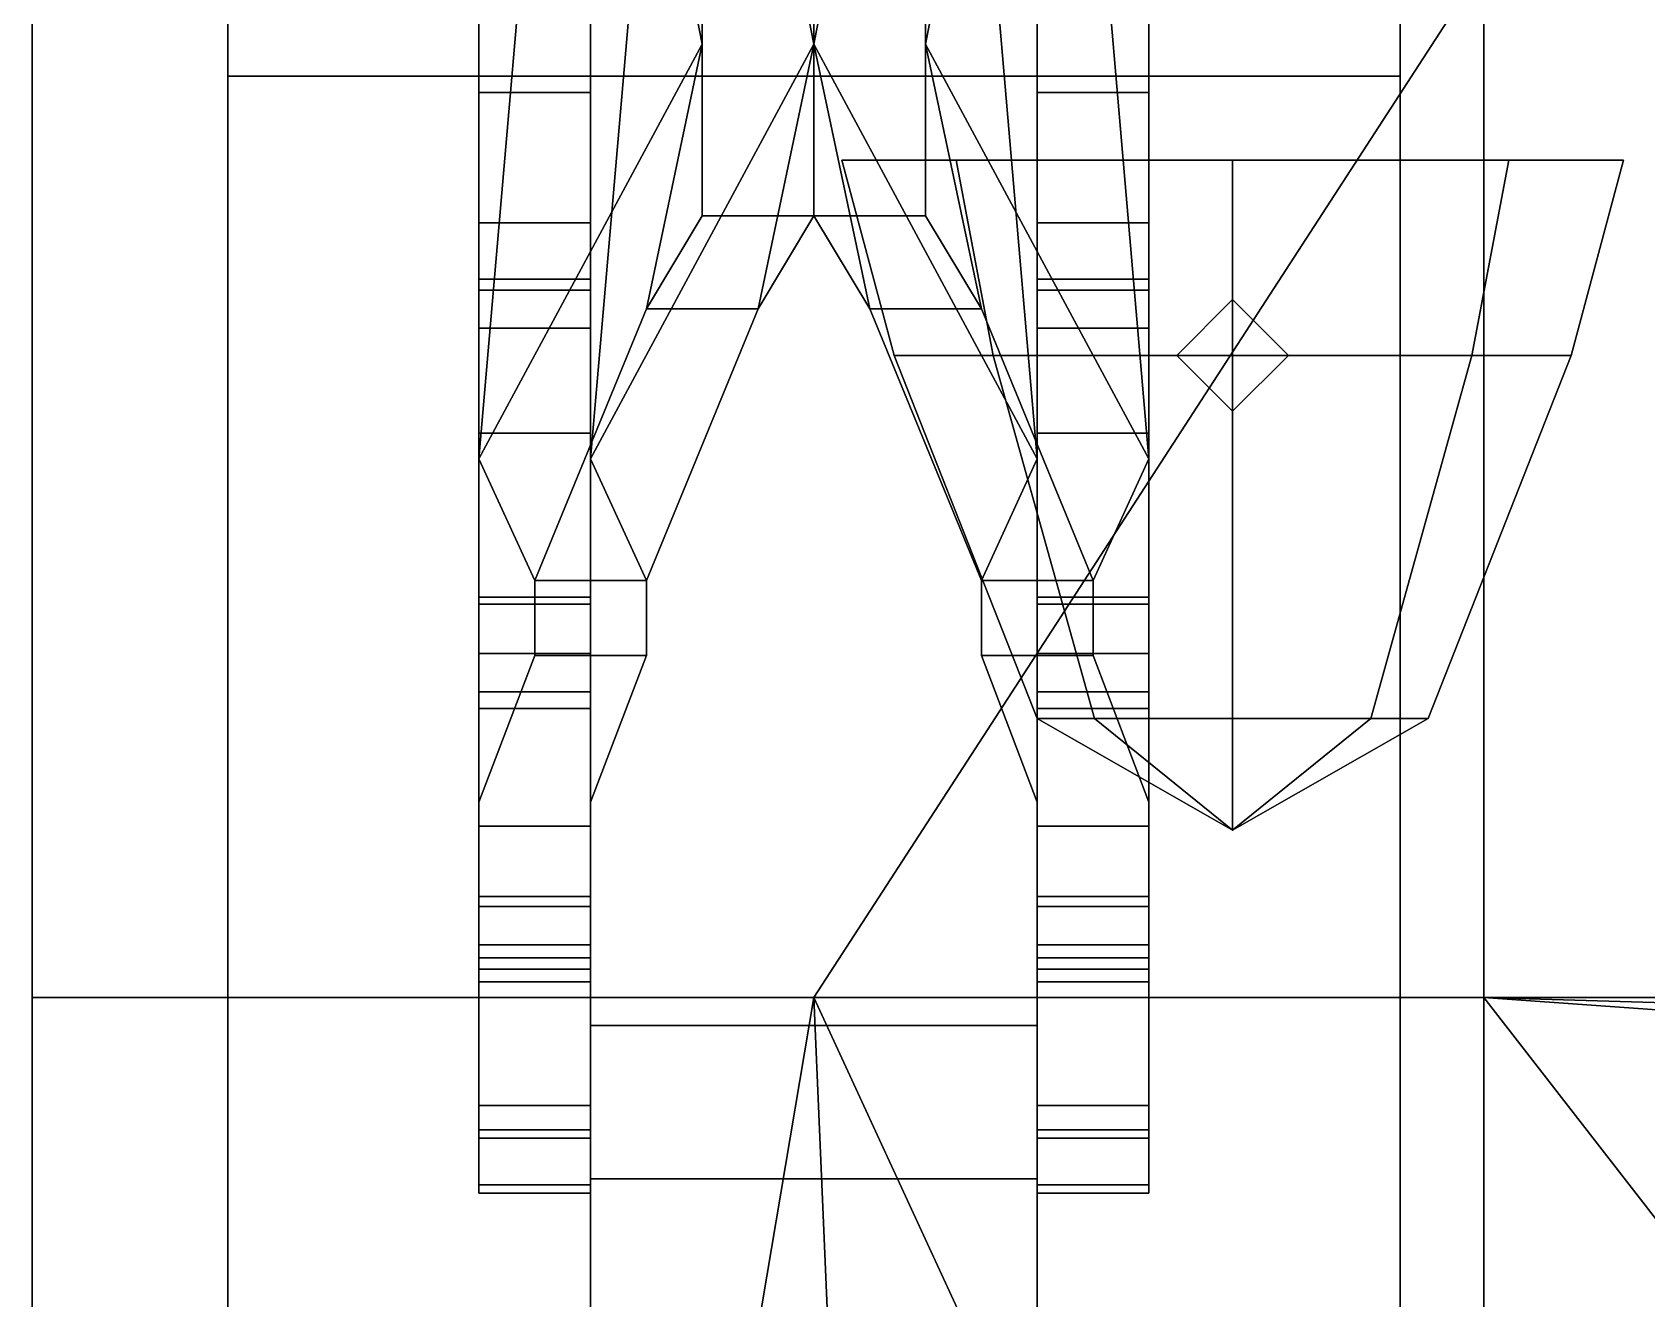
# Model space of a CAD drawing. Header units: millimetres. Extents: x -0.88 to 1, y -1.7 to 8.
# Drawn here: x -0.88 to -0.5908, y 1.0261 to 1.2529 of the extents above; entities that cross this region are included whole.
import ezdxf

# ---------------------------------------------------------------- set-up
doc = ezdxf.new("R2010")
doc.units = ezdxf.units.MM
for name, color, linetype in [('fenders', 6, 'Continuous'), ('track', 3, 'Continuous'), ('wheels', 2, 'Continuous')]:
    doc.layers.add(name, color=color, linetype=linetype)

msp = doc.modelspace()

# ---------------------------------------------------------------- linework, layer by layer
for points in [[(-0.62, 1.3, 0.28), (-0.62, -1.14, 0.28), (-0.62, -1.34, 0.47), (-0.62, 1.68, 0.64)], [(0.62, 1.08, 0.88), (0.62, 1.68, 0.64), (-0.62, 1.68, 0.64), (-0.62, 1.08, 0.88)], [(-0.62, -1.34, 0.47), (-0.62, -1.34, 0.47), (-0.62, 0.25, 0.69), (-0.62, 1.68, 0.64)], [(-0.62, 1.68, 0.64), (-0.62, 0.25, 0.69), (-0.62, 0.25, 0.75), (-0.62, 1.08, 0.88)], [(0.62, 1.3, 0.28), (0.62, -1.14, 0.28), (-0.62, -1.14, 0.28), (-0.62, 1.3, 0.28)], [(-0.72628, 0.76, 1.045), (-0.74, 1.08, 0.88), (-0.88, 0.25, 0.75), (-0.75426, 0.52566, 1.045)], [(-0.62, 0.82, 1.36), (-0.62, 1.08, 0.88), (-0.74, 1.08, 0.88), (-0.62, 0.82, 1.36)], [(-0.6602, 0.76, 1.255), (-0.62, 0.82, 1.36), (-0.74, 1.08, 0.88), (-0.72628, 0.76, 1.045)], [(-0.62, 1.08, 0.88), (-0.62, 0.82, 1.36), (-0.54, 0.87146, 1.265), (-0.54, 0.97703, 1.07011)], [(0.12256, 1.02715, 0.97756), (-0.62, 1.08, 0.88), (-0.54, 0.97703, 1.07011), (-0.11, 0.97703, 1.07011)], [(-0.62, 1.08, 0.88), (-0.62, 1.08, 0.88), (0.12256, 1.02715, 0.97756), (0.255, 1.05436, 0.92734)], [(0.74, 1.08, 0.88), (-0.62, 1.08, 0.88), (0.255, 1.05436, 0.92734), (0.41, 1.05436, 0.92734)]]:
    msp.add_3dface(points)
at = {"layer": 'fenders'}
for points in [[(-0.62, 1.08, 0.88), (-0.62, 1.68, 0.64), (-0.62, 1.6, 0.775), (-0.62, 1.265, 0.89)], [(-0.74, 1.08, 0.88), (-0.62, 1.265, 0.89), (-0.88, 1.265, 0.89), (-0.88, 1.08, 0.88)], [(-0.88, 1.08, 0.88), (-0.88, 1.265, 0.89), (-0.88, 1.265, 0.86), (-0.88, 1.085, 0.86)], [(-0.62, 1.08, 0.88), (-0.62, 1.265, 0.89), (-0.62, 1.265, 0.89), (-0.74, 1.08, 0.88)], [(-0.70787, 1.195, 1.00287), (-0.7145, 1.23, 1.0095), (-0.735, 1.23, 0.96), (-0.72562, 1.195, 0.96)], [(-0.72562, 1.195, 0.96), (-0.735, 1.23, 0.96), (-0.7145, 1.23, 0.9105), (-0.70787, 1.195, 0.91713)], [(-0.7145, 1.23, 0.9105), (-0.735, 1.23, 0.96), (-0.6155, 1.23, 1.0095), (-0.595, 1.23, 0.96)], [(-0.735, 1.23, 0.96), (-0.7145, 1.23, 1.0095), (-0.665, 1.23, 1.03), (-0.6155, 1.23, 1.0095)], [(-0.665, 1.195, 1.02062), (-0.665, 1.23, 1.03), (-0.7145, 1.23, 1.0095), (-0.70787, 1.195, 1.00287)], [(-0.70787, 1.195, 0.91713), (-0.7145, 1.23, 0.9105), (-0.665, 1.23, 0.89), (-0.665, 1.195, 0.89938)], [(-0.665, 1.23, 0.89), (-0.7145, 1.23, 0.9105), (-0.595, 1.23, 0.96), (-0.6155, 1.23, 0.9105)], [(-0.62213, 1.195, 1.00287), (-0.6155, 1.23, 1.0095), (-0.665, 1.23, 1.03), (-0.665, 1.195, 1.02062)], [(-0.665, 1.195, 0.89938), (-0.665, 1.23, 0.89), (-0.6155, 1.23, 0.9105), (-0.62213, 1.195, 0.91713)], [(-0.60438, 1.195, 0.96), (-0.595, 1.23, 0.96), (-0.6155, 1.23, 1.0095), (-0.62213, 1.195, 1.00287)], [(-0.62213, 1.195, 0.91713), (-0.6155, 1.23, 0.9105), (-0.595, 1.23, 0.96), (-0.60438, 1.195, 0.96)], [(-0.665, 1.205, 0.885), (-0.675, 1.195, 0.885), (-0.675, 1.195, 0.90352), (-0.665, 1.205, 0.8967)], [(-0.655, 1.195, 0.885), (-0.665, 1.205, 0.885), (-0.665, 1.205, 0.8967), (-0.655, 1.195, 0.90352)], [(-0.68975, 1.13, 0.98475), (-0.70787, 1.195, 1.00287), (-0.72562, 1.195, 0.96), (-0.7, 1.13, 0.96)], [(-0.7, 1.13, 0.96), (-0.72562, 1.195, 0.96), (-0.70787, 1.195, 0.91713), (-0.68975, 1.13, 0.93525)], [(-0.665, 1.13, 0.995), (-0.665, 1.195, 1.02062), (-0.70787, 1.195, 1.00287), (-0.68975, 1.13, 0.98475)], [(-0.68975, 1.13, 0.93525), (-0.70787, 1.195, 0.91713), (-0.665, 1.195, 0.89938), (-0.665, 1.13, 0.925)], [(-0.675, 1.195, 0.885), (-0.665, 1.185, 0.885), (-0.665, 1.185, 0.90332), (-0.675, 1.195, 0.90352)], [(-0.64025, 1.13, 0.98475), (-0.62213, 1.195, 1.00287), (-0.665, 1.195, 1.02062), (-0.665, 1.13, 0.995)], [(-0.665, 1.13, 0.925), (-0.665, 1.195, 0.89938), (-0.62213, 1.195, 0.91713), (-0.64025, 1.13, 0.93525)], [(-0.665, 1.185, 0.885), (-0.655, 1.195, 0.885), (-0.655, 1.195, 0.90352), (-0.665, 1.185, 0.90332)], [(-0.63, 1.13, 0.96), (-0.60438, 1.195, 0.96), (-0.62213, 1.195, 1.00287), (-0.64025, 1.13, 0.98475)], [(-0.64025, 1.13, 0.93525), (-0.62213, 1.195, 0.91713), (-0.60438, 1.195, 0.96), (-0.63, 1.13, 0.96)], [(-0.665, 1.11, 0.96), (-0.68975, 1.13, 0.98475), (-0.7, 1.13, 0.96), (-0.665, 1.11, 0.96)], [(-0.665, 1.11, 0.96), (-0.7, 1.13, 0.96), (-0.68975, 1.13, 0.93525), (-0.665, 1.11, 0.96)], [(-0.665, 1.11, 0.96), (-0.665, 1.13, 0.995), (-0.68975, 1.13, 0.98475), (-0.665, 1.11, 0.96)], [(-0.665, 1.11, 0.96), (-0.68975, 1.13, 0.93525), (-0.665, 1.13, 0.925), (-0.665, 1.11, 0.96)], [(-0.665, 1.11, 0.96), (-0.63, 1.13, 0.96), (-0.64025, 1.13, 0.98475), (-0.665, 1.11, 0.96)], [(-0.665, 1.11, 0.96), (-0.64025, 1.13, 0.98475), (-0.665, 1.13, 0.995), (-0.665, 1.11, 0.96)], [(-0.665, 1.11, 0.96), (-0.665, 1.13, 0.925), (-0.64025, 1.13, 0.93525), (-0.665, 1.11, 0.96)], [(-0.665, 1.11, 0.96), (-0.64025, 1.13, 0.93525), (-0.63, 1.13, 0.96), (-0.665, 1.11, 0.96)], [(-0.88, 0.25, 0.75), (-0.88, 1.08, 0.88), (-0.88, 1.085, 0.86), (-0.88, 0.25, 0.73)], [(-0.88, 0.25, 0.75), (-0.74, 1.08, 0.88), (-0.88, 1.08, 0.88), (-0.88, 0.25, 0.75)]]:
    msp.add_3dface(points, dxfattribs=at)
at = {"layer": 'track'}
for points in [[(-0.845, 1.44, 0.2), (-0.845, 0.945), (-0.845, 0.935, 0.025), (-0.845, 1.435, 0.235)], [(-0.635, 1.44, 0.2), (-0.635, 0.945), (-0.845, 0.945), (-0.845, 1.44, 0.2)], [(-0.635, 0.935, 0.025), (-0.635, 0.945), (-0.635, 1.44, 0.2), (-0.635, 1.435, 0.235)], [(-0.845, 1.435, 0.235), (-0.845, 0.935, 0.025), (-0.635, 0.935, 0.025), (-0.635, 1.435, 0.235)], [(-0.845, 1.245, 0.74), (-0.845, 1.385, 0.74), (-0.845, 1.375, 0.715), (-0.845, 1.255, 0.715)], [(-0.635, 1.245, 0.74), (-0.635, 1.385, 0.74), (-0.845, 1.385, 0.74), (-0.845, 1.245, 0.74)], [(-0.635, 1.375, 0.715), (-0.635, 1.385, 0.74), (-0.635, 1.245, 0.74), (-0.635, 1.255, 0.715)], [(-0.845, 0.825, 0.665), (-0.845, 1.255, 0.715), (-0.635, 1.255, 0.715), (-0.635, 0.825, 0.665)], [(-0.845, 0.815, 0.69), (-0.845, 1.245, 0.74), (-0.845, 1.255, 0.715), (-0.845, 0.825, 0.665)], [(-0.635, 1.255, 0.715), (-0.635, 1.245, 0.74), (-0.635, 0.815, 0.69), (-0.635, 0.825, 0.665)], [(-0.635, 0.815, 0.69), (-0.635, 1.245, 0.74), (-0.845, 1.245, 0.74), (-0.845, 0.815, 0.69)]]:
    msp.add_3dface(points, dxfattribs=at)
at = {"layer": 'wheels'}
for points in [[(-0.8, 1.27128, 0.22303), (-0.8, 1.17651, 0.31151), (-0.8, 1.325, 0.25), (-0.8, 1.30978, 0.21749)], [(-0.8, 1.325, 0.25), (-0.8, 1.17651, 0.31151), (-0.79, 1.29252, 0.2897), (-0.79, 1.325, 0.27625)], [(-0.8, 1.325, 0.67), (-0.8, 1.17651, 0.60849), (-0.8, 1.24208, 0.6884), (-0.8, 1.27128, 0.69697)], [(-0.8, 1.325, 0.67), (-0.79, 1.325, 0.64375), (-0.79, 1.29252, 0.6303), (-0.8, 1.17651, 0.60849)], [(-0.78, 1.17651, 0.31151), (-0.78, 1.27128, 0.22303), (-0.78, 1.30978, 0.21749), (-0.78, 1.325, 0.25)], [(-0.78, 1.325, 0.25), (-0.77, 1.325, 0.27625), (-0.77, 1.29252, 0.2897), (-0.78, 1.17651, 0.31151)], [(-0.78, 1.27128, 0.69697), (-0.78, 1.24208, 0.6884), (-0.78, 1.17651, 0.60849), (-0.78, 1.325, 0.67)], [(-0.78, 1.325, 0.67), (-0.78, 1.17651, 0.60849), (-0.77, 1.29252, 0.6303), (-0.77, 1.325, 0.64375)], [(-0.77, 1.3018, 0.33836), (-0.76, 1.25075, 0.38575), (-0.76, 1.25075, 0.38575), (-0.76, 1.325, 0.355)], [(-0.77, 1.3018, 0.58164), (-0.76, 1.325, 0.565), (-0.76, 1.325, 0.565), (-0.76, 1.25075, 0.53425)], [(-0.76, 1.325, 0.355), (-0.76, 1.25075, 0.38575), (-0.76, 1.2755, 0.4105), (-0.76, 1.325, 0.39)], [(-0.76, 1.25075, 0.53425), (-0.76, 1.325, 0.565), (-0.76, 1.325, 0.53), (-0.76, 1.2755, 0.5095)], [(-0.75, 1.3018, 0.33836), (-0.74, 1.325, 0.355), (-0.74, 1.325, 0.355), (-0.74, 1.25075, 0.38575)], [(-0.75, 1.3018, 0.58164), (-0.74, 1.25075, 0.53425), (-0.74, 1.25075, 0.53425), (-0.74, 1.325, 0.565)], [(-0.73, 1.3018, 0.33836), (-0.74, 1.25075, 0.38575), (-0.74, 1.25075, 0.38575), (-0.74, 1.325, 0.355)], [(-0.73, 1.3018, 0.58164), (-0.74, 1.325, 0.565), (-0.74, 1.325, 0.565), (-0.74, 1.25075, 0.53425)], [(-0.72, 1.25075, 0.38575), (-0.72, 1.325, 0.355), (-0.72, 1.325, 0.39), (-0.72, 1.2755, 0.4105)], [(-0.71, 1.3018, 0.33836), (-0.72, 1.325, 0.355), (-0.72, 1.325, 0.355), (-0.72, 1.25075, 0.38575)], [(-0.72, 1.325, 0.565), (-0.72, 1.25075, 0.53425), (-0.72, 1.2755, 0.5095), (-0.72, 1.325, 0.53)], [(-0.71, 1.3018, 0.58164), (-0.72, 1.25075, 0.53425), (-0.72, 1.25075, 0.53425), (-0.72, 1.325, 0.565)], [(-0.7, 1.325, 0.25), (-0.7, 1.17651, 0.31151), (-0.71, 1.29252, 0.2897), (-0.71, 1.325, 0.27625)], [(-0.7, 1.325, 0.67), (-0.71, 1.325, 0.64375), (-0.71, 1.29252, 0.6303), (-0.7, 1.17651, 0.60849)], [(-0.7, 1.27128, 0.22303), (-0.7, 1.24208, 0.2316), (-0.7, 1.17651, 0.31151), (-0.7, 1.325, 0.25)], [(-0.7, 1.17651, 0.60849), (-0.7, 1.27128, 0.69697), (-0.7, 1.30978, 0.70251), (-0.7, 1.325, 0.67)], [(-0.68, 1.325, 0.25), (-0.69, 1.325, 0.27625), (-0.69, 1.29252, 0.2897), (-0.68, 1.17651, 0.31151)], [(-0.68, 1.325, 0.67), (-0.68, 1.17651, 0.60849), (-0.69, 1.29252, 0.6303), (-0.69, 1.325, 0.64375)], [(-0.68, 1.325, 0.25), (-0.68, 1.17651, 0.31151), (-0.68, 1.24208, 0.2316), (-0.68, 1.27128, 0.22303)], [(-0.68, 1.27128, 0.69697), (-0.68, 1.17651, 0.60849), (-0.68, 1.325, 0.67), (-0.68, 1.30978, 0.70251)], [(-0.79, 1.29252, 0.2897), (-0.8, 1.17651, 0.31151), (-0.76, 1.25075, 0.38575), (-0.77, 1.3018, 0.33836)], [(-0.8, 1.17651, 0.60849), (-0.79, 1.29252, 0.6303), (-0.77, 1.3018, 0.58164), (-0.76, 1.25075, 0.53425)], [(-0.78, 1.17651, 0.31151), (-0.77, 1.29252, 0.2897), (-0.75, 1.3018, 0.33836), (-0.74, 1.25075, 0.38575)], [(-0.77, 1.29252, 0.6303), (-0.78, 1.17651, 0.60849), (-0.74, 1.25075, 0.53425), (-0.75, 1.3018, 0.58164)], [(-0.71, 1.29252, 0.2897), (-0.7, 1.17651, 0.31151), (-0.74, 1.25075, 0.38575), (-0.73, 1.3018, 0.33836)], [(-0.7, 1.17651, 0.60849), (-0.71, 1.29252, 0.6303), (-0.73, 1.3018, 0.58164), (-0.74, 1.25075, 0.53425)], [(-0.68, 1.17651, 0.31151), (-0.69, 1.29252, 0.2897), (-0.71, 1.3018, 0.33836), (-0.72, 1.25075, 0.38575)], [(-0.69, 1.29252, 0.6303), (-0.68, 1.17651, 0.60849), (-0.72, 1.25075, 0.53425), (-0.71, 1.3018, 0.58164)], [(-0.76, 1.25075, 0.38575), (-0.76, 1.22, 0.46), (-0.76, 1.255, 0.46), (-0.76, 1.2755, 0.4105)], [(-0.76, 1.22, 0.46), (-0.76, 1.25075, 0.53425), (-0.76, 1.2755, 0.5095), (-0.76, 1.255, 0.46)], [(-0.72, 1.25075, 0.53425), (-0.72, 1.22, 0.46), (-0.72, 1.255, 0.46), (-0.72, 1.2755, 0.5095)], [(-0.72, 1.22, 0.46), (-0.72, 1.25075, 0.38575), (-0.72, 1.2755, 0.4105), (-0.72, 1.255, 0.46)], [(-0.8, 1.17651, 0.31151), (-0.8, 1.17651, 0.31151), (-0.8, 1.27128, 0.22303), (-0.8, 1.24208, 0.2316)], [(-0.8, 1.24208, 0.2316), (-0.8, 1.27128, 0.22303), (-0.78, 1.27128, 0.22303), (-0.78, 1.24208, 0.2316)], [(-0.8, 1.27128, 0.69697), (-0.8, 1.24208, 0.6884), (-0.78, 1.24208, 0.6884), (-0.78, 1.27128, 0.69697)], [(-0.78, 1.24208, 0.2316), (-0.78, 1.27128, 0.22303), (-0.78, 1.17651, 0.31151)], [(-0.68, 1.27128, 0.22303), (-0.68, 1.24208, 0.2316), (-0.7, 1.24208, 0.2316), (-0.7, 1.27128, 0.22303)], [(-0.7, 1.24208, 0.6884), (-0.7, 1.27128, 0.69697), (-0.7, 1.17651, 0.60849)], [(-0.68, 1.24208, 0.6884), (-0.68, 1.27128, 0.69697), (-0.7, 1.27128, 0.69697), (-0.7, 1.24208, 0.6884)], [(-0.68, 1.17651, 0.60849), (-0.68, 1.17651, 0.60849), (-0.68, 1.27128, 0.69697), (-0.68, 1.24208, 0.6884)], [(-0.8, 1.17651, 0.31151), (-0.79, 1.1547, 0.42752), (-0.77, 1.20336, 0.4368), (-0.76, 1.25075, 0.38575)], [(-0.79, 1.1547, 0.49248), (-0.8, 1.17651, 0.60849), (-0.76, 1.25075, 0.53425), (-0.77, 1.20336, 0.4832)], [(-0.77, 1.1547, 0.42752), (-0.78, 1.17651, 0.31151), (-0.74, 1.25075, 0.38575), (-0.75, 1.20336, 0.4368)], [(-0.78, 1.17651, 0.60849), (-0.77, 1.1547, 0.49248), (-0.75, 1.20336, 0.4832), (-0.74, 1.25075, 0.53425)], [(-0.77, 1.20336, 0.4832), (-0.76, 1.25075, 0.53425), (-0.76, 1.25075, 0.53425), (-0.76, 1.22, 0.46)], [(-0.77, 1.20336, 0.4368), (-0.76, 1.22, 0.46), (-0.76, 1.22, 0.46), (-0.76, 1.25075, 0.38575)], [(-0.75, 1.20336, 0.4832), (-0.74, 1.22, 0.46), (-0.74, 1.22, 0.46), (-0.74, 1.25075, 0.53425)], [(-0.75, 1.20336, 0.4368), (-0.74, 1.25075, 0.38575), (-0.74, 1.25075, 0.38575), (-0.74, 1.22, 0.46)], [(-0.73, 1.20336, 0.4832), (-0.74, 1.25075, 0.53425), (-0.74, 1.25075, 0.53425), (-0.74, 1.22, 0.46)], [(-0.7, 1.17651, 0.31151), (-0.71, 1.1547, 0.42752), (-0.73, 1.20336, 0.4368), (-0.74, 1.25075, 0.38575)], [(-0.73, 1.20336, 0.4368), (-0.74, 1.22, 0.46), (-0.74, 1.22, 0.46), (-0.74, 1.25075, 0.38575)], [(-0.71, 1.1547, 0.49248), (-0.7, 1.17651, 0.60849), (-0.74, 1.25075, 0.53425), (-0.73, 1.20336, 0.4832)], [(-0.71, 1.20336, 0.4832), (-0.72, 1.22, 0.46), (-0.72, 1.22, 0.46), (-0.72, 1.25075, 0.53425)], [(-0.69, 1.1547, 0.42752), (-0.68, 1.17651, 0.31151), (-0.72, 1.25075, 0.38575), (-0.71, 1.20336, 0.4368)], [(-0.71, 1.20336, 0.4368), (-0.72, 1.25075, 0.38575), (-0.72, 1.25075, 0.38575), (-0.72, 1.22, 0.46)], [(-0.68, 1.17651, 0.60849), (-0.69, 1.1547, 0.49248), (-0.71, 1.20336, 0.4832), (-0.72, 1.25075, 0.53425)], [(-0.8, 1.20669, 0.24776), (-0.8, 1.17651, 0.31151), (-0.8, 1.17651, 0.31151), (-0.8, 1.24208, 0.2316)], [(-0.8, 1.21874, 0.20235), (-0.8, 1.24208, 0.2316), (-0.78, 1.24208, 0.2316), (-0.78, 1.21874, 0.20235)], [(-0.8, 1.19987, 0.21097), (-0.8, 1.20669, 0.24776), (-0.8, 1.24208, 0.2316), (-0.8, 1.21874, 0.20235)], [(-0.8, 1.24208, 0.6884), (-0.8, 1.17651, 0.60849), (-0.8, 1.17651, 0.60849), (-0.8, 1.20669, 0.67224)], [(-0.8, 1.24208, 0.6884), (-0.8, 1.21874, 0.71765), (-0.78, 1.21874, 0.71765), (-0.78, 1.24208, 0.6884)], [(-0.8, 1.21874, 0.71765), (-0.8, 1.24208, 0.6884), (-0.8, 1.20669, 0.67224), (-0.8, 1.19987, 0.70903)], [(-0.78, 1.17651, 0.31151), (-0.78, 1.20669, 0.24776), (-0.78, 1.24208, 0.2316), (-0.78, 1.17651, 0.31151)], [(-0.78, 1.20669, 0.24776), (-0.78, 1.19987, 0.21097), (-0.78, 1.21874, 0.20235), (-0.78, 1.24208, 0.2316)], [(-0.78, 1.17651, 0.60849), (-0.78, 1.24208, 0.6884), (-0.78, 1.20669, 0.67224), (-0.78, 1.17651, 0.60849)], [(-0.78, 1.24208, 0.6884), (-0.78, 1.21874, 0.71765), (-0.78, 1.19987, 0.70903), (-0.78, 1.20669, 0.67224)], [(-0.7, 1.24208, 0.2316), (-0.7, 1.21874, 0.20235), (-0.7, 1.19987, 0.21097), (-0.7, 1.20669, 0.24776)], [(-0.68, 1.24208, 0.2316), (-0.68, 1.21874, 0.20235), (-0.7, 1.21874, 0.20235), (-0.7, 1.24208, 0.2316)], [(-0.7, 1.17651, 0.31151), (-0.7, 1.24208, 0.2316), (-0.7, 1.20669, 0.24776), (-0.7, 1.17651, 0.31151)], [(-0.7, 1.17651, 0.60849), (-0.7, 1.20669, 0.67224), (-0.7, 1.24208, 0.6884), (-0.7, 1.17651, 0.60849)], [(-0.7, 1.20669, 0.67224), (-0.7, 1.19987, 0.70903), (-0.7, 1.21874, 0.71765), (-0.7, 1.24208, 0.6884)], [(-0.68, 1.21874, 0.71765), (-0.68, 1.24208, 0.6884), (-0.7, 1.24208, 0.6884), (-0.7, 1.21874, 0.71765)], [(-0.68, 1.21874, 0.20235), (-0.68, 1.24208, 0.2316), (-0.68, 1.20669, 0.24776), (-0.68, 1.19987, 0.21097)], [(-0.68, 1.24208, 0.2316), (-0.68, 1.17651, 0.31151), (-0.68, 1.17651, 0.31151), (-0.68, 1.20669, 0.24776)], [(-0.68, 1.20669, 0.67224), (-0.68, 1.17651, 0.60849), (-0.68, 1.17651, 0.60849), (-0.68, 1.24208, 0.6884)], [(-0.68, 1.19987, 0.70903), (-0.68, 1.20669, 0.67224), (-0.68, 1.24208, 0.6884), (-0.68, 1.21874, 0.71765)], [(-0.8, 1.20868, 0.2053), (-0.8, 1.21874, 0.20235), (-0.78, 1.21874, 0.20235), (-0.78, 1.20868, 0.2053)], [(-0.8, 1.20868, 0.2053), (-0.8, 1.19987, 0.21097), (-0.8, 1.19987, 0.21097), (-0.8, 1.21874, 0.20235)], [(-0.8, 1.21874, 0.71765), (-0.8, 1.20868, 0.7147), (-0.78, 1.20868, 0.7147), (-0.78, 1.21874, 0.71765)], [(-0.8, 1.20868, 0.7147), (-0.8, 1.21874, 0.71765), (-0.8, 1.21874, 0.71765), (-0.8, 1.19987, 0.70903)], [(-0.78, 1.21874, 0.20235), (-0.78, 1.19987, 0.21097), (-0.78, 1.20868, 0.2053), (-0.78, 1.21874, 0.20235)], [(-0.78, 1.19987, 0.70903), (-0.78, 1.21874, 0.71765), (-0.78, 1.20868, 0.7147), (-0.78, 1.19987, 0.70903)], [(-0.74, 1.22, 0.46), (-0.75, 1.20336, 0.4832), (-0.77, 1.20336, 0.4832), (-0.76, 1.22, 0.46)], [(-0.75, 1.20336, 0.4368), (-0.74, 1.22, 0.46), (-0.76, 1.22, 0.46), (-0.77, 1.20336, 0.4368)], [(-0.73, 1.20336, 0.4832), (-0.74, 1.22, 0.46), (-0.72, 1.22, 0.46), (-0.71, 1.20336, 0.4832)], [(-0.74, 1.22, 0.46), (-0.73, 1.20336, 0.4368), (-0.71, 1.20336, 0.4368), (-0.72, 1.22, 0.46)], [(-0.7, 1.19987, 0.21097), (-0.7, 1.21874, 0.20235), (-0.7, 1.20868, 0.2053), (-0.7, 1.19987, 0.21097)], [(-0.68, 1.21874, 0.20235), (-0.68, 1.20868, 0.2053), (-0.7, 1.20868, 0.2053), (-0.7, 1.21874, 0.20235)], [(-0.7, 1.21874, 0.71765), (-0.7, 1.19987, 0.70903), (-0.7, 1.20868, 0.7147), (-0.7, 1.21874, 0.71765)], [(-0.68, 1.20868, 0.7147), (-0.68, 1.21874, 0.71765), (-0.7, 1.21874, 0.71765), (-0.7, 1.20868, 0.7147)], [(-0.68, 1.20868, 0.2053), (-0.68, 1.21874, 0.20235), (-0.68, 1.21874, 0.20235), (-0.68, 1.19987, 0.21097)], [(-0.68, 1.20868, 0.7147), (-0.68, 1.19987, 0.70903), (-0.68, 1.19987, 0.70903), (-0.68, 1.21874, 0.71765)], [(-0.8, 1.19987, 0.21097), (-0.8, 1.20868, 0.2053), (-0.78, 1.20868, 0.2053), (-0.78, 1.19987, 0.21097)], [(-0.8, 1.20868, 0.7147), (-0.8, 1.19987, 0.70903), (-0.78, 1.19987, 0.70903), (-0.78, 1.20868, 0.7147)], [(-0.8, 1.17651, 0.31151), (-0.8, 1.17651, 0.31151), (-0.8, 1.20669, 0.24776), (-0.8, 1.18109, 0.26422)], [(-0.8, 1.20669, 0.24776), (-0.8, 1.19987, 0.21097), (-0.78, 1.19987, 0.21097), (-0.78, 1.20669, 0.24776)], [(-0.8, 1.18109, 0.26422), (-0.8, 1.20669, 0.24776), (-0.78, 1.20669, 0.24776), (-0.78, 1.18109, 0.26422)], [(-0.8, 1.17651, 0.60849), (-0.8, 1.17651, 0.60849), (-0.8, 1.18109, 0.65578), (-0.8, 1.20669, 0.67224)], [(-0.8, 1.19987, 0.70903), (-0.8, 1.20669, 0.67224), (-0.78, 1.20669, 0.67224), (-0.78, 1.19987, 0.70903)], [(-0.8, 1.20669, 0.67224), (-0.8, 1.18109, 0.65578), (-0.78, 1.18109, 0.65578), (-0.78, 1.20669, 0.67224)], [(-0.78, 1.18109, 0.26422), (-0.78, 1.20669, 0.24776), (-0.78, 1.17651, 0.31151)], [(-0.78, 1.20669, 0.67224), (-0.78, 1.18109, 0.65578), (-0.78, 1.17651, 0.60849)], [(-0.68, 1.20868, 0.2053), (-0.68, 1.19987, 0.21097), (-0.7, 1.19987, 0.21097), (-0.7, 1.20868, 0.2053)], [(-0.68, 1.19987, 0.70903), (-0.68, 1.20868, 0.7147), (-0.7, 1.20868, 0.7147), (-0.7, 1.19987, 0.70903)], [(-0.68, 1.20669, 0.24776), (-0.68, 1.18109, 0.26422), (-0.7, 1.18109, 0.26422), (-0.7, 1.20669, 0.24776)], [(-0.68, 1.19987, 0.21097), (-0.68, 1.20669, 0.24776), (-0.7, 1.20669, 0.24776), (-0.7, 1.19987, 0.21097)], [(-0.7, 1.20669, 0.24776), (-0.7, 1.18109, 0.26422), (-0.7, 1.17651, 0.31151)], [(-0.7, 1.18109, 0.65578), (-0.7, 1.20669, 0.67224), (-0.7, 1.17651, 0.60849)], [(-0.68, 1.18109, 0.65578), (-0.68, 1.20669, 0.67224), (-0.7, 1.20669, 0.67224), (-0.7, 1.18109, 0.65578)], [(-0.68, 1.20669, 0.67224), (-0.68, 1.19987, 0.70903), (-0.7, 1.19987, 0.70903), (-0.7, 1.20669, 0.67224)], [(-0.68, 1.17651, 0.31151), (-0.68, 1.17651, 0.31151), (-0.68, 1.18109, 0.26422), (-0.68, 1.20669, 0.24776)], [(-0.68, 1.17651, 0.60849), (-0.68, 1.17651, 0.60849), (-0.68, 1.20669, 0.67224), (-0.68, 1.18109, 0.65578)], [(-0.77, 1.1547, 0.42752), (-0.75, 1.20336, 0.4368), (-0.77, 1.20336, 0.4368), (-0.79, 1.1547, 0.42752)], [(-0.75, 1.20336, 0.4832), (-0.77, 1.1547, 0.49248), (-0.79, 1.1547, 0.49248), (-0.77, 1.20336, 0.4832)], [(-0.73, 1.20336, 0.4368), (-0.71, 1.1547, 0.42752), (-0.69, 1.1547, 0.42752), (-0.71, 1.20336, 0.4368)], [(-0.71, 1.1547, 0.49248), (-0.73, 1.20336, 0.4832), (-0.71, 1.20336, 0.4832), (-0.69, 1.1547, 0.49248)], [(-0.8, 1.15169, 0.28969), (-0.8, 1.17651, 0.31151), (-0.8, 1.17651, 0.31151), (-0.8, 1.18109, 0.26422)], [(-0.8, 1.15045, 0.24272), (-0.8, 1.18109, 0.26422), (-0.78, 1.18109, 0.26422), (-0.78, 1.15045, 0.24272)], [(-0.8, 1.13478, 0.25631), (-0.8, 1.15169, 0.28969), (-0.8, 1.18109, 0.26422), (-0.8, 1.15045, 0.24272)], [(-0.8, 1.18109, 0.65578), (-0.8, 1.17651, 0.60849), (-0.8, 1.17651, 0.60849), (-0.8, 1.15169, 0.63031)], [(-0.8, 1.15045, 0.67728), (-0.8, 1.18109, 0.65578), (-0.8, 1.15169, 0.63031), (-0.8, 1.13478, 0.66369)], [(-0.8, 1.18109, 0.65578), (-0.8, 1.15045, 0.67728), (-0.78, 1.15045, 0.67728), (-0.78, 1.18109, 0.65578)], [(-0.78, 1.17651, 0.31151), (-0.78, 1.15169, 0.28969), (-0.78, 1.18109, 0.26422), (-0.78, 1.17651, 0.31151)], [(-0.78, 1.15169, 0.28969), (-0.78, 1.13478, 0.25631), (-0.78, 1.15045, 0.24272), (-0.78, 1.18109, 0.26422)], [(-0.78, 1.17651, 0.60849), (-0.78, 1.18109, 0.65578), (-0.78, 1.15169, 0.63031), (-0.78, 1.17651, 0.60849)], [(-0.78, 1.18109, 0.65578), (-0.78, 1.15045, 0.67728), (-0.78, 1.13478, 0.66369), (-0.78, 1.15169, 0.63031)], [(-0.7, 1.18109, 0.26422), (-0.7, 1.15045, 0.24272), (-0.7, 1.13478, 0.25631), (-0.7, 1.15169, 0.28969)], [(-0.68, 1.18109, 0.26422), (-0.68, 1.15045, 0.24272), (-0.7, 1.15045, 0.24272), (-0.7, 1.18109, 0.26422)], [(-0.7, 1.17651, 0.31151), (-0.7, 1.18109, 0.26422), (-0.7, 1.15169, 0.28969), (-0.7, 1.17651, 0.31151)], [(-0.7, 1.15169, 0.63031), (-0.7, 1.13478, 0.66369), (-0.7, 1.15045, 0.67728), (-0.7, 1.18109, 0.65578)], [(-0.7, 1.17651, 0.60849), (-0.7, 1.15169, 0.63031), (-0.7, 1.18109, 0.65578), (-0.7, 1.17651, 0.60849)], [(-0.68, 1.15045, 0.67728), (-0.68, 1.18109, 0.65578), (-0.7, 1.18109, 0.65578), (-0.7, 1.15045, 0.67728)], [(-0.68, 1.15045, 0.24272), (-0.68, 1.18109, 0.26422), (-0.68, 1.15169, 0.28969), (-0.68, 1.13478, 0.25631)], [(-0.68, 1.18109, 0.26422), (-0.68, 1.17651, 0.31151), (-0.68, 1.17651, 0.31151), (-0.68, 1.15169, 0.28969)], [(-0.68, 1.13478, 0.66369), (-0.68, 1.15169, 0.63031), (-0.68, 1.18109, 0.65578), (-0.68, 1.15045, 0.67728)], [(-0.68, 1.15169, 0.63031), (-0.68, 1.17651, 0.60849), (-0.68, 1.17651, 0.60849), (-0.68, 1.18109, 0.65578)], [(-0.8, 1.17651, 0.60849), (-0.8, 1.17651, 0.60849), (-0.8, 1.0828, 0.47945), (-0.8, 1.08713, 0.50958)], [(-0.8, 1.0828, 0.47945), (-0.8, 1.17651, 0.60849), (-0.8, 1.115, 0.46), (-0.8, 1.0828, 0.44055)], [(-0.8, 1.115, 0.46), (-0.8, 1.17651, 0.60849), (-0.79, 1.1547, 0.49248), (-0.79, 1.14125, 0.46)], [(-0.8, 1.11073, 0.34542), (-0.8, 1.115, 0.46), (-0.8, 1.17651, 0.31151), (-0.8, 1.13176, 0.31269)], [(-0.8, 1.115, 0.46), (-0.79, 1.14125, 0.46), (-0.79, 1.1547, 0.42752), (-0.8, 1.17651, 0.31151)], [(-0.8, 1.17651, 0.31151), (-0.8, 1.17651, 0.31151), (-0.8, 1.15169, 0.28969), (-0.8, 1.13176, 0.31269)], [(-0.8, 1.17651, 0.60849), (-0.8, 1.17651, 0.60849), (-0.8, 1.13176, 0.60731), (-0.8, 1.15169, 0.63031)], [(-0.8, 1.17651, 0.60849), (-0.8, 1.17651, 0.60849), (-0.8, 1.09809, 0.5469), (-0.8, 1.11073, 0.57458)], [(-0.8, 1.13176, 0.60731), (-0.8, 1.17651, 0.60849), (-0.8, 1.17651, 0.60849), (-0.8, 1.11073, 0.57458)], [(-0.8, 1.09809, 0.5469), (-0.8, 1.17651, 0.60849), (-0.8, 1.17651, 0.60849), (-0.8, 1.08713, 0.50958)], [(-0.78, 1.08713, 0.50958), (-0.78, 1.0828, 0.47945), (-0.78, 1.17651, 0.60849)], [(-0.78, 1.17651, 0.60849), (-0.78, 1.0828, 0.47945), (-0.78, 1.0828, 0.44055), (-0.78, 1.115, 0.46)], [(-0.78, 1.115, 0.46), (-0.77, 1.14125, 0.46), (-0.77, 1.1547, 0.49248), (-0.78, 1.17651, 0.60849)], [(-0.78, 1.115, 0.46), (-0.78, 1.11073, 0.34542), (-0.78, 1.13176, 0.31269), (-0.78, 1.17651, 0.31151)], [(-0.78, 1.115, 0.46), (-0.78, 1.17651, 0.31151), (-0.77, 1.1547, 0.42752), (-0.77, 1.14125, 0.46)], [(-0.78, 1.13176, 0.31269), (-0.78, 1.15169, 0.28969), (-0.78, 1.17651, 0.31151)], [(-0.78, 1.11073, 0.57458), (-0.78, 1.09809, 0.5469), (-0.78, 1.17651, 0.60849)], [(-0.78, 1.17651, 0.60849), (-0.78, 1.13176, 0.60731), (-0.78, 1.11073, 0.57458), (-0.78, 1.17651, 0.60849)], [(-0.78, 1.17651, 0.60849), (-0.78, 1.09809, 0.5469), (-0.78, 1.08713, 0.50958), (-0.78, 1.17651, 0.60849)], [(-0.7, 1.115, 0.46), (-0.7, 1.17651, 0.60849), (-0.71, 1.1547, 0.49248), (-0.71, 1.14125, 0.46)], [(-0.7, 1.115, 0.46), (-0.71, 1.14125, 0.46), (-0.71, 1.1547, 0.42752), (-0.7, 1.17651, 0.31151)], [(-0.7, 1.115, 0.46), (-0.7, 1.11073, 0.57458), (-0.7, 1.13176, 0.60731), (-0.7, 1.17651, 0.60849)], [(-0.7, 1.17651, 0.31151), (-0.7, 1.0828, 0.44055), (-0.7, 1.0828, 0.47945), (-0.7, 1.115, 0.46)], [(-0.7, 1.08713, 0.41042), (-0.7, 1.0828, 0.44055), (-0.7, 1.17651, 0.31151)], [(-0.7, 1.17651, 0.31151), (-0.7, 1.09809, 0.3731), (-0.7, 1.08713, 0.41042), (-0.7, 1.17651, 0.31151)], [(-0.7, 1.11073, 0.34542), (-0.7, 1.09809, 0.3731), (-0.7, 1.17651, 0.31151)], [(-0.7, 1.17651, 0.31151), (-0.7, 1.13176, 0.31269), (-0.7, 1.11073, 0.34542), (-0.7, 1.17651, 0.31151)], [(-0.7, 1.13176, 0.60731), (-0.7, 1.15169, 0.63031), (-0.7, 1.17651, 0.60849)], [(-0.68, 1.115, 0.46), (-0.69, 1.14125, 0.46), (-0.69, 1.1547, 0.49248), (-0.68, 1.17651, 0.60849)], [(-0.68, 1.115, 0.46), (-0.68, 1.17651, 0.31151), (-0.69, 1.1547, 0.42752), (-0.69, 1.14125, 0.46)], [(-0.68, 1.11073, 0.57458), (-0.68, 1.115, 0.46), (-0.68, 1.17651, 0.60849), (-0.68, 1.13176, 0.60731)], [(-0.68, 1.0828, 0.44055), (-0.68, 1.17651, 0.31151), (-0.68, 1.115, 0.46), (-0.68, 1.0828, 0.47945)], [(-0.68, 1.17651, 0.31151), (-0.68, 1.17651, 0.31151), (-0.68, 1.0828, 0.44055), (-0.68, 1.08713, 0.41042)], [(-0.68, 1.09809, 0.3731), (-0.68, 1.17651, 0.31151), (-0.68, 1.17651, 0.31151), (-0.68, 1.08713, 0.41042)], [(-0.68, 1.17651, 0.31151), (-0.68, 1.17651, 0.31151), (-0.68, 1.09809, 0.3731), (-0.68, 1.11073, 0.34542)], [(-0.68, 1.13176, 0.31269), (-0.68, 1.17651, 0.31151), (-0.68, 1.17651, 0.31151), (-0.68, 1.11073, 0.34542)], [(-0.68, 1.17651, 0.31151), (-0.68, 1.17651, 0.31151), (-0.68, 1.13176, 0.31269), (-0.68, 1.15169, 0.28969)], [(-0.68, 1.17651, 0.60849), (-0.68, 1.17651, 0.60849), (-0.68, 1.15169, 0.63031), (-0.68, 1.13176, 0.60731)], [(-0.77, 1.1547, 0.49248), (-0.77, 1.14125, 0.46), (-0.79, 1.14125, 0.46), (-0.79, 1.1547, 0.49248)], [(-0.77, 1.14125, 0.46), (-0.77, 1.1547, 0.42752), (-0.79, 1.1547, 0.42752), (-0.79, 1.14125, 0.46)], [(-0.71, 1.14125, 0.46), (-0.71, 1.1547, 0.49248), (-0.69, 1.1547, 0.49248), (-0.69, 1.14125, 0.46)], [(-0.71, 1.1547, 0.42752), (-0.71, 1.14125, 0.46), (-0.69, 1.14125, 0.46), (-0.69, 1.1547, 0.42752)], [(-0.8, 1.15169, 0.28969), (-0.8, 1.13478, 0.25631), (-0.78, 1.13478, 0.25631), (-0.78, 1.15169, 0.28969)], [(-0.8, 1.13176, 0.31269), (-0.8, 1.15169, 0.28969), (-0.78, 1.15169, 0.28969), (-0.78, 1.13176, 0.31269)], [(-0.8, 1.13478, 0.66369), (-0.8, 1.15169, 0.63031), (-0.78, 1.15169, 0.63031), (-0.78, 1.13478, 0.66369)], [(-0.8, 1.15169, 0.63031), (-0.8, 1.13176, 0.60731), (-0.78, 1.13176, 0.60731), (-0.78, 1.15169, 0.63031)], [(-0.68, 1.15169, 0.28969), (-0.68, 1.13176, 0.31269), (-0.7, 1.13176, 0.31269), (-0.7, 1.15169, 0.28969)], [(-0.68, 1.13478, 0.25631), (-0.68, 1.15169, 0.28969), (-0.7, 1.15169, 0.28969), (-0.7, 1.13478, 0.25631)], [(-0.68, 1.15169, 0.63031), (-0.68, 1.13478, 0.66369), (-0.7, 1.13478, 0.66369), (-0.7, 1.15169, 0.63031)], [(-0.68, 1.13176, 0.60731), (-0.68, 1.15169, 0.63031), (-0.7, 1.15169, 0.63031), (-0.7, 1.13176, 0.60731)], [(-0.8, 1.14164, 0.24839), (-0.8, 1.15045, 0.24272), (-0.78, 1.15045, 0.24272), (-0.78, 1.14164, 0.24839)], [(-0.8, 1.14164, 0.24839), (-0.8, 1.13478, 0.25631), (-0.8, 1.13478, 0.25631), (-0.8, 1.15045, 0.24272)], [(-0.8, 1.15045, 0.67728), (-0.8, 1.14164, 0.67161), (-0.78, 1.14164, 0.67161), (-0.78, 1.15045, 0.67728)], [(-0.8, 1.14164, 0.67161), (-0.8, 1.15045, 0.67728), (-0.8, 1.15045, 0.67728), (-0.8, 1.13478, 0.66369)], [(-0.78, 1.15045, 0.24272), (-0.78, 1.13478, 0.25631), (-0.78, 1.14164, 0.24839), (-0.78, 1.15045, 0.24272)], [(-0.78, 1.13478, 0.66369), (-0.78, 1.15045, 0.67728), (-0.78, 1.14164, 0.67161), (-0.78, 1.13478, 0.66369)], [(-0.7, 1.13478, 0.25631), (-0.7, 1.15045, 0.24272), (-0.7, 1.14164, 0.24839), (-0.7, 1.13478, 0.25631)], [(-0.68, 1.15045, 0.24272), (-0.68, 1.14164, 0.24839), (-0.7, 1.14164, 0.24839), (-0.7, 1.15045, 0.24272)], [(-0.7, 1.15045, 0.67728), (-0.7, 1.13478, 0.66369), (-0.7, 1.14164, 0.67161), (-0.7, 1.15045, 0.67728)], [(-0.68, 1.14164, 0.67161), (-0.68, 1.15045, 0.67728), (-0.7, 1.15045, 0.67728), (-0.7, 1.14164, 0.67161)], [(-0.68, 1.14164, 0.24839), (-0.68, 1.15045, 0.24272), (-0.68, 1.15045, 0.24272), (-0.68, 1.13478, 0.25631)], [(-0.68, 1.14164, 0.67161), (-0.68, 1.13478, 0.66369), (-0.68, 1.13478, 0.66369), (-0.68, 1.15045, 0.67728)], [(-0.8, 1.13478, 0.25631), (-0.8, 1.14164, 0.24839), (-0.78, 1.14164, 0.24839), (-0.78, 1.13478, 0.25631)], [(-0.8, 1.14164, 0.67161), (-0.8, 1.13478, 0.66369), (-0.78, 1.13478, 0.66369), (-0.78, 1.14164, 0.67161)], [(-0.68, 1.14164, 0.24839), (-0.68, 1.13478, 0.25631), (-0.7, 1.13478, 0.25631), (-0.7, 1.14164, 0.24839)], [(-0.68, 1.13478, 0.66369), (-0.68, 1.14164, 0.67161), (-0.7, 1.14164, 0.67161), (-0.7, 1.13478, 0.66369)], [(-0.8, 1.0851, 0.31815), (-0.8, 1.11073, 0.34542), (-0.8, 1.13176, 0.31269), (-0.8, 1.09631, 0.3007)], [(-0.8, 1.09631, 0.3007), (-0.8, 1.13176, 0.31269), (-0.78, 1.13176, 0.31269), (-0.78, 1.09631, 0.3007)], [(-0.8, 1.13176, 0.60731), (-0.8, 1.09631, 0.6193), (-0.78, 1.09631, 0.6193), (-0.78, 1.13176, 0.60731)], [(-0.8, 1.09631, 0.6193), (-0.8, 1.13176, 0.60731), (-0.8, 1.11073, 0.57458), (-0.8, 1.0851, 0.60185)], [(-0.78, 1.11073, 0.34542), (-0.78, 1.0851, 0.31815), (-0.78, 1.09631, 0.3007), (-0.78, 1.13176, 0.31269)], [(-0.78, 1.13176, 0.60731), (-0.78, 1.09631, 0.6193), (-0.78, 1.0851, 0.60185), (-0.78, 1.11073, 0.57458)], [(-0.7, 1.13176, 0.31269), (-0.7, 1.09631, 0.3007), (-0.7, 1.0851, 0.31815), (-0.7, 1.11073, 0.34542)], [(-0.68, 1.13176, 0.31269), (-0.68, 1.09631, 0.3007), (-0.7, 1.09631, 0.3007), (-0.7, 1.13176, 0.31269)], [(-0.7, 1.11073, 0.57458), (-0.7, 1.0851, 0.60185), (-0.7, 1.09631, 0.6193), (-0.7, 1.13176, 0.60731)], [(-0.68, 1.09631, 0.6193), (-0.68, 1.13176, 0.60731), (-0.7, 1.13176, 0.60731), (-0.7, 1.09631, 0.6193)], [(-0.68, 1.09631, 0.3007), (-0.68, 1.13176, 0.31269), (-0.68, 1.11073, 0.34542), (-0.68, 1.0851, 0.31815)], [(-0.68, 1.0851, 0.60185), (-0.68, 1.11073, 0.57458), (-0.68, 1.13176, 0.60731), (-0.68, 1.09631, 0.6193)], [(-0.8, 1.115, 0.46), (-0.8, 1.115, 0.46), (-0.8, 1.08713, 0.41042), (-0.8, 1.0828, 0.44055)], [(-0.8, 1.115, 0.46), (-0.8, 1.115, 0.46), (-0.8, 1.11073, 0.34542), (-0.8, 1.09809, 0.3731)], [(-0.8, 1.08713, 0.41042), (-0.8, 1.115, 0.46), (-0.8, 1.115, 0.46), (-0.8, 1.09809, 0.3731)], [(-0.78, 1.0828, 0.44055), (-0.78, 1.08713, 0.41042), (-0.78, 1.115, 0.46)], [(-0.78, 1.09809, 0.3731), (-0.78, 1.11073, 0.34542), (-0.78, 1.115, 0.46)], [(-0.78, 1.115, 0.46), (-0.78, 1.08713, 0.41042), (-0.78, 1.09809, 0.3731), (-0.78, 1.115, 0.46)], [(-0.7, 1.09809, 0.5469), (-0.7, 1.11073, 0.57458), (-0.7, 1.115, 0.46)], [(-0.7, 1.115, 0.46), (-0.7, 1.08713, 0.50958), (-0.7, 1.09809, 0.5469), (-0.7, 1.115, 0.46)], [(-0.7, 1.0828, 0.47945), (-0.7, 1.08713, 0.50958), (-0.7, 1.115, 0.46)], [(-0.68, 1.115, 0.46), (-0.68, 1.115, 0.46), (-0.68, 1.11073, 0.57458), (-0.68, 1.09809, 0.5469)], [(-0.68, 1.08713, 0.50958), (-0.68, 1.115, 0.46), (-0.68, 1.115, 0.46), (-0.68, 1.09809, 0.5469)], [(-0.68, 1.115, 0.46), (-0.68, 1.115, 0.46), (-0.68, 1.08713, 0.50958), (-0.68, 1.0828, 0.47945)], [(-0.8, 1.11073, 0.34542), (-0.8, 1.0851, 0.31815), (-0.78, 1.0851, 0.31815), (-0.78, 1.11073, 0.34542)], [(-0.8, 1.09809, 0.3731), (-0.8, 1.11073, 0.34542), (-0.78, 1.11073, 0.34542), (-0.78, 1.09809, 0.3731)], [(-0.8, 1.0851, 0.60185), (-0.8, 1.11073, 0.57458), (-0.78, 1.11073, 0.57458), (-0.78, 1.0851, 0.60185)], [(-0.8, 1.11073, 0.57458), (-0.8, 1.09809, 0.5469), (-0.78, 1.09809, 0.5469), (-0.78, 1.11073, 0.57458)], [(-0.68, 1.0851, 0.31815), (-0.68, 1.11073, 0.34542), (-0.7, 1.11073, 0.34542), (-0.7, 1.0851, 0.31815)], [(-0.68, 1.11073, 0.34542), (-0.68, 1.09809, 0.3731), (-0.7, 1.09809, 0.3731), (-0.7, 1.11073, 0.34542)], [(-0.68, 1.09809, 0.5469), (-0.68, 1.11073, 0.57458), (-0.7, 1.11073, 0.57458), (-0.7, 1.09809, 0.5469)], [(-0.68, 1.11073, 0.57458), (-0.68, 1.0851, 0.60185), (-0.7, 1.0851, 0.60185), (-0.7, 1.11073, 0.57458)], [(-0.8, 1.0607, 0.37158), (-0.8, 1.09809, 0.3731), (-0.78, 1.09809, 0.3731), (-0.78, 1.0607, 0.37158)], [(-0.8, 1.05485, 0.39149), (-0.8, 1.08713, 0.41042), (-0.8, 1.09809, 0.3731), (-0.8, 1.0607, 0.37158)], [(-0.8, 1.09809, 0.5469), (-0.8, 1.0607, 0.54842), (-0.78, 1.0607, 0.54842), (-0.78, 1.09809, 0.5469)], [(-0.8, 1.0607, 0.54842), (-0.8, 1.09809, 0.5469), (-0.8, 1.08713, 0.50958), (-0.8, 1.05485, 0.52851)], [(-0.8, 1.08945, 0.30862), (-0.8, 1.09631, 0.3007), (-0.78, 1.09631, 0.3007), (-0.78, 1.08945, 0.30862)], [(-0.8, 1.08945, 0.30862), (-0.8, 1.0851, 0.31815), (-0.8, 1.0851, 0.31815), (-0.8, 1.09631, 0.3007)], [(-0.8, 1.09631, 0.6193), (-0.8, 1.08945, 0.61138), (-0.78, 1.08945, 0.61138), (-0.78, 1.09631, 0.6193)], [(-0.8, 1.08945, 0.61138), (-0.8, 1.09631, 0.6193), (-0.8, 1.09631, 0.6193), (-0.8, 1.0851, 0.60185)], [(-0.78, 1.08713, 0.41042), (-0.78, 1.05485, 0.39149), (-0.78, 1.0607, 0.37158), (-0.78, 1.09809, 0.3731)], [(-0.78, 1.09809, 0.5469), (-0.78, 1.0607, 0.54842), (-0.78, 1.05485, 0.52851), (-0.78, 1.08713, 0.50958)], [(-0.78, 1.09631, 0.3007), (-0.78, 1.0851, 0.31815), (-0.78, 1.08945, 0.30862), (-0.78, 1.09631, 0.3007)], [(-0.78, 1.0851, 0.60185), (-0.78, 1.09631, 0.6193), (-0.78, 1.08945, 0.61138), (-0.78, 1.0851, 0.60185)], [(-0.7, 1.09809, 0.3731), (-0.7, 1.0607, 0.37158), (-0.7, 1.05485, 0.39149), (-0.7, 1.08713, 0.41042)], [(-0.68, 1.09809, 0.3731), (-0.68, 1.0607, 0.37158), (-0.7, 1.0607, 0.37158), (-0.7, 1.09809, 0.3731)], [(-0.7, 1.08713, 0.50958), (-0.7, 1.05485, 0.52851), (-0.7, 1.0607, 0.54842), (-0.7, 1.09809, 0.5469)], [(-0.68, 1.0607, 0.54842), (-0.68, 1.09809, 0.5469), (-0.7, 1.09809, 0.5469), (-0.7, 1.0607, 0.54842)], [(-0.7, 1.0851, 0.31815), (-0.7, 1.09631, 0.3007), (-0.7, 1.08945, 0.30862), (-0.7, 1.0851, 0.31815)], [(-0.68, 1.09631, 0.3007), (-0.68, 1.08945, 0.30862), (-0.7, 1.08945, 0.30862), (-0.7, 1.09631, 0.3007)], [(-0.7, 1.09631, 0.6193), (-0.7, 1.0851, 0.60185), (-0.7, 1.08945, 0.61138), (-0.7, 1.09631, 0.6193)], [(-0.68, 1.08945, 0.61138), (-0.68, 1.09631, 0.6193), (-0.7, 1.09631, 0.6193), (-0.7, 1.08945, 0.61138)], [(-0.68, 1.0607, 0.37158), (-0.68, 1.09809, 0.3731), (-0.68, 1.08713, 0.41042), (-0.68, 1.05485, 0.39149)], [(-0.68, 1.05485, 0.52851), (-0.68, 1.08713, 0.50958), (-0.68, 1.09809, 0.5469), (-0.68, 1.0607, 0.54842)], [(-0.68, 1.08945, 0.30862), (-0.68, 1.09631, 0.3007), (-0.68, 1.09631, 0.3007), (-0.68, 1.0851, 0.31815)], [(-0.68, 1.08945, 0.61138), (-0.68, 1.0851, 0.60185), (-0.68, 1.0851, 0.60185), (-0.68, 1.09631, 0.6193)], [(-0.8, 1.0851, 0.31815), (-0.8, 1.08945, 0.30862), (-0.78, 1.08945, 0.30862), (-0.78, 1.0851, 0.31815)], [(-0.8, 1.08945, 0.61138), (-0.8, 1.0851, 0.60185), (-0.78, 1.0851, 0.60185), (-0.78, 1.08945, 0.61138)], [(-0.68, 1.08945, 0.30862), (-0.68, 1.0851, 0.31815), (-0.7, 1.0851, 0.31815), (-0.7, 1.08945, 0.30862)], [(-0.68, 1.0851, 0.60185), (-0.68, 1.08945, 0.61138), (-0.7, 1.08945, 0.61138), (-0.7, 1.0851, 0.60185)], [(-0.8, 1.08713, 0.50958), (-0.8, 1.0828, 0.47945), (-0.78, 1.0828, 0.47945), (-0.78, 1.08713, 0.50958)], [(-0.8, 1.08713, 0.41042), (-0.8, 1.05485, 0.39149), (-0.78, 1.05485, 0.39149), (-0.78, 1.08713, 0.41042)], [(-0.8, 1.0828, 0.44055), (-0.8, 1.08713, 0.41042), (-0.78, 1.08713, 0.41042), (-0.78, 1.0828, 0.44055)], [(-0.8, 1.05485, 0.52851), (-0.8, 1.08713, 0.50958), (-0.78, 1.08713, 0.50958), (-0.78, 1.05485, 0.52851)], [(-0.68, 1.0828, 0.47945), (-0.68, 1.08713, 0.50958), (-0.7, 1.08713, 0.50958), (-0.7, 1.0828, 0.47945)], [(-0.68, 1.08713, 0.41042), (-0.68, 1.0828, 0.44055), (-0.7, 1.0828, 0.44055), (-0.7, 1.08713, 0.41042)], [(-0.68, 1.05485, 0.39149), (-0.68, 1.08713, 0.41042), (-0.7, 1.08713, 0.41042), (-0.7, 1.05485, 0.39149)], [(-0.68, 1.08713, 0.50958), (-0.68, 1.05485, 0.52851), (-0.7, 1.05485, 0.52851), (-0.7, 1.08713, 0.50958)], [(-0.8, 1.04649, 0.44963), (-0.8, 1.0828, 0.44055), (-0.78, 1.0828, 0.44055), (-0.78, 1.04649, 0.44963)], [(-0.8, 1.0828, 0.47945), (-0.8, 1.04649, 0.47037), (-0.78, 1.04649, 0.47037), (-0.78, 1.0828, 0.47945)], [(-0.8, 1.04649, 0.47037), (-0.8, 1.0828, 0.47945), (-0.8, 1.0828, 0.44055), (-0.8, 1.04649, 0.44963)], [(-0.78, 1.0828, 0.47945), (-0.78, 1.04649, 0.47037), (-0.78, 1.04649, 0.44963), (-0.78, 1.0828, 0.44055)], [(-0.68, 1.04649, 0.47037), (-0.68, 1.0828, 0.47945), (-0.7, 1.0828, 0.47945), (-0.7, 1.04649, 0.47037)], [(-0.68, 1.0828, 0.44055), (-0.68, 1.04649, 0.44963), (-0.7, 1.04649, 0.44963), (-0.7, 1.0828, 0.44055)], [(-0.7, 1.0828, 0.44055), (-0.7, 1.04649, 0.44963), (-0.7, 1.04649, 0.47037), (-0.7, 1.0828, 0.47945)], [(-0.68, 1.04649, 0.44963), (-0.68, 1.0828, 0.44055), (-0.68, 1.0828, 0.47945), (-0.68, 1.04649, 0.47037)], [(-0.78, 1.075, 0.22), (-0.78, 1.04754, 0.3225), (-0.7, 1.04754, 0.3225), (-0.7, 1.075, 0.22)], [(-0.78, 1.025, 0.22), (-0.78, 1.00423, 0.2975), (-0.78, 1.04754, 0.3225), (-0.78, 1.075, 0.22)], [(-0.78, 1.04754, 0.1175), (-0.78, 1.075, 0.22), (-0.7, 1.075, 0.22), (-0.7, 1.04754, 0.1175)], [(-0.78, 1.00423, 0.1425), (-0.78, 1.025, 0.22), (-0.78, 1.075, 0.22), (-0.78, 1.04754, 0.1175)], [(-0.7, 1.00423, 0.2975), (-0.7, 1.025, 0.22), (-0.7, 1.075, 0.22), (-0.7, 1.04754, 0.3225)], [(-0.7, 1.025, 0.22), (-0.7, 1.00423, 0.1425), (-0.7, 1.04754, 0.1175), (-0.7, 1.075, 0.22)], [(-0.8, 1.05634, 0.38111), (-0.8, 1.0607, 0.37158), (-0.78, 1.0607, 0.37158), (-0.78, 1.05634, 0.38111)], [(-0.8, 1.05634, 0.38111), (-0.8, 1.05485, 0.39149), (-0.8, 1.05485, 0.39149), (-0.8, 1.0607, 0.37158)], [(-0.8, 1.0607, 0.54842), (-0.8, 1.05634, 0.53889), (-0.78, 1.05634, 0.53889), (-0.78, 1.0607, 0.54842)], [(-0.8, 1.05634, 0.53889), (-0.8, 1.0607, 0.54842), (-0.8, 1.0607, 0.54842), (-0.8, 1.05485, 0.52851)], [(-0.78, 1.0607, 0.37158), (-0.78, 1.05485, 0.39149), (-0.78, 1.05634, 0.38111), (-0.78, 1.0607, 0.37158)], [(-0.78, 1.05485, 0.52851), (-0.78, 1.0607, 0.54842), (-0.78, 1.05634, 0.53889), (-0.78, 1.05485, 0.52851)], [(-0.7, 1.05485, 0.39149), (-0.7, 1.0607, 0.37158), (-0.7, 1.05634, 0.38111), (-0.7, 1.05485, 0.39149)], [(-0.68, 1.0607, 0.37158), (-0.68, 1.05634, 0.38111), (-0.7, 1.05634, 0.38111), (-0.7, 1.0607, 0.37158)], [(-0.7, 1.0607, 0.54842), (-0.7, 1.05485, 0.52851), (-0.7, 1.05634, 0.53889), (-0.7, 1.0607, 0.54842)], [(-0.68, 1.05634, 0.53889), (-0.68, 1.0607, 0.54842), (-0.7, 1.0607, 0.54842), (-0.7, 1.05634, 0.53889)], [(-0.68, 1.05634, 0.38111), (-0.68, 1.0607, 0.37158), (-0.68, 1.0607, 0.37158), (-0.68, 1.05485, 0.39149)], [(-0.68, 1.05634, 0.53889), (-0.68, 1.05485, 0.52851), (-0.68, 1.05485, 0.52851), (-0.68, 1.0607, 0.54842)], [(-0.8, 1.05485, 0.39149), (-0.8, 1.05634, 0.38111), (-0.78, 1.05634, 0.38111), (-0.78, 1.05485, 0.39149)], [(-0.8, 1.05634, 0.53889), (-0.8, 1.05485, 0.52851), (-0.78, 1.05485, 0.52851), (-0.78, 1.05634, 0.53889)], [(-0.68, 1.05634, 0.38111), (-0.68, 1.05485, 0.39149), (-0.7, 1.05485, 0.39149), (-0.7, 1.05634, 0.38111)], [(-0.68, 1.05485, 0.52851), (-0.68, 1.05634, 0.53889), (-0.7, 1.05634, 0.53889), (-0.7, 1.05485, 0.52851)], [(-0.78, 0.9475, 0.08577), (-0.78, 1.00423, 0.1425), (-0.78, 1.04754, 0.1175), (-0.78, 0.9725, 0.04246)], [(-0.78, 0.9725, 0.04246), (-0.78, 1.04754, 0.1175), (-0.7, 1.04754, 0.1175), (-0.7, 0.9725, 0.04246)], [(-0.78, 1.00423, 0.2975), (-0.78, 0.9475, 0.35423), (-0.78, 0.9725, 0.39754), (-0.78, 1.04754, 0.3225)], [(-0.78, 1.04754, 0.3225), (-0.78, 0.9725, 0.39754), (-0.7, 0.9725, 0.39754), (-0.7, 1.04754, 0.3225)], [(-0.7, 1.00423, 0.1425), (-0.7, 0.9475, 0.08577), (-0.7, 0.9725, 0.04246), (-0.7, 1.04754, 0.1175)], [(-0.7, 0.9475, 0.35423), (-0.7, 1.00423, 0.2975), (-0.7, 1.04754, 0.3225), (-0.7, 0.9725, 0.39754)], [(-0.8, 1.045, 0.46), (-0.8, 1.04649, 0.44963), (-0.78, 1.04649, 0.44963), (-0.78, 1.045, 0.46)], [(-0.8, 1.04649, 0.47037), (-0.8, 1.045, 0.46), (-0.78, 1.045, 0.46), (-0.78, 1.04649, 0.47037)], [(-0.8, 1.045, 0.46), (-0.8, 1.04649, 0.47037), (-0.8, 1.04649, 0.47037), (-0.8, 1.04649, 0.44963)], [(-0.78, 1.04649, 0.44963), (-0.78, 1.04649, 0.47037), (-0.78, 1.045, 0.46), (-0.78, 1.04649, 0.44963)], [(-0.68, 1.045, 0.46), (-0.68, 1.04649, 0.47037), (-0.7, 1.04649, 0.47037), (-0.7, 1.045, 0.46)], [(-0.68, 1.04649, 0.44963), (-0.68, 1.045, 0.46), (-0.7, 1.045, 0.46), (-0.7, 1.04649, 0.44963)], [(-0.7, 1.04649, 0.47037), (-0.7, 1.04649, 0.44963), (-0.7, 1.045, 0.46), (-0.7, 1.04649, 0.47037)], [(-0.68, 1.045, 0.46), (-0.68, 1.04649, 0.44963), (-0.68, 1.04649, 0.44963), (-0.68, 1.04649, 0.47037)]]:
    msp.add_3dface(points, dxfattribs=at)

doc.saveas('drawing.dxf')
